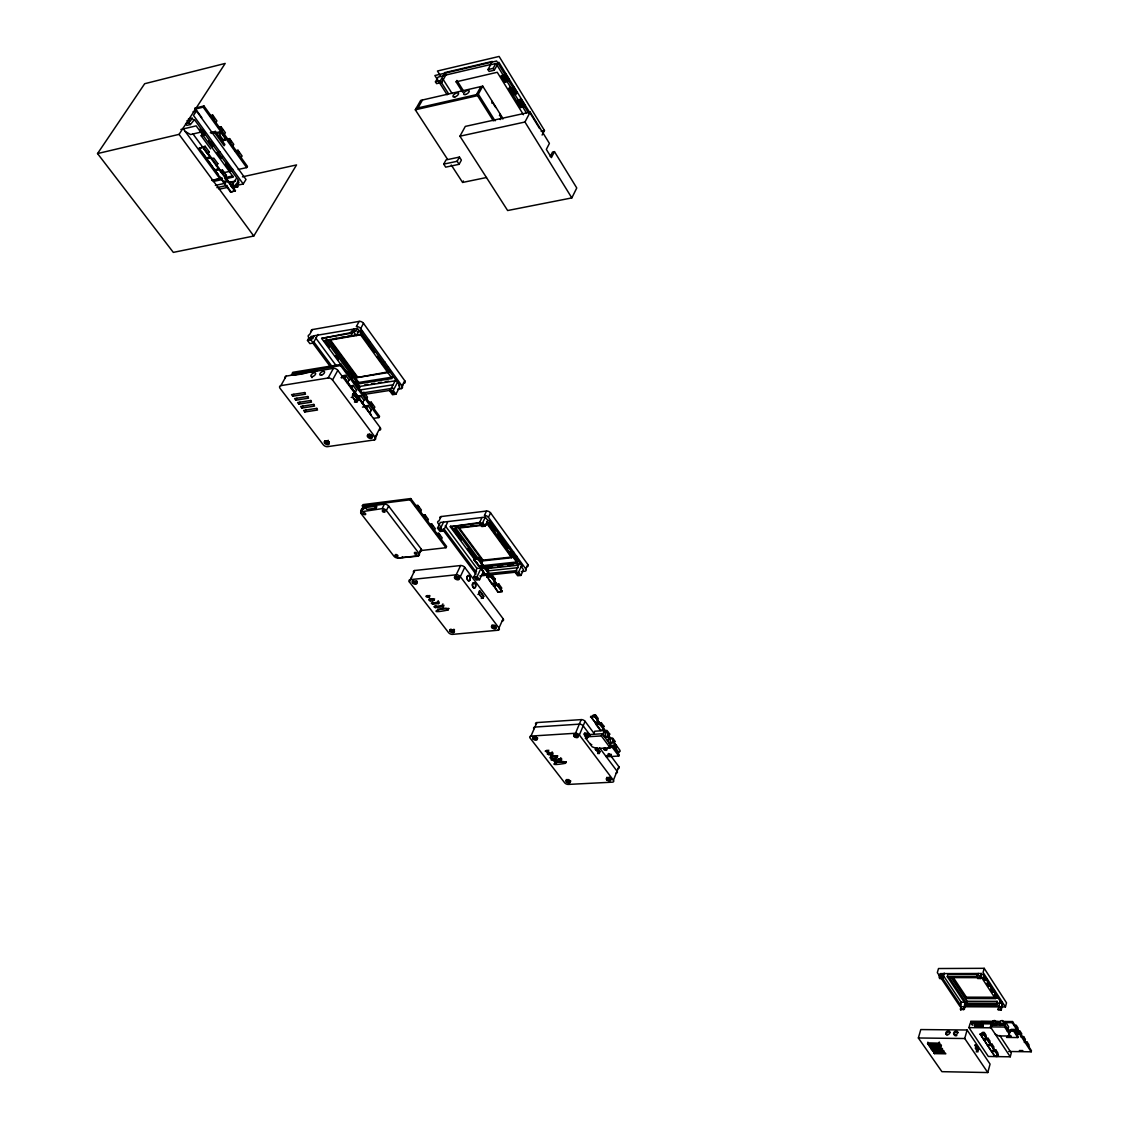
<?xml version="1.0" encoding="UTF-8"?>
<svg xmlns="http://www.w3.org/2000/svg" width="1129" height="1129" viewBox="0 0 1129 1129"><rect width="100%" height="100%" fill="white"/><g stroke="black" fill="none" stroke-linecap="round" stroke-linejoin="round"><path stroke-width="1.5" d="M981.313 973.48L980.536 976.275L977.135 975.71L977.672 978.518L980.706 978.518L981.313 973.48L940.401 973.621L939.229 975.823L942.574 976.373L943.308 973.523M980.706 978.518L980.17 975.71M944.324 973.127L942.743 978.603L939.765 978.617L939.229 975.823M942.207 975.823L942.179 977.756L939.201 977.77M1021.195 1036.944L1023.354 1036.972M1024.85 1042.561L1026.515 1042.293L1026.741 1043.394M232.56 186.102L234.917 185.593L238.826 180.753L194.47 119.66L190.406 124.515L189.178 122.807L189.347 120.154L186.962 120.718M375.943 505.242L384.41 504.169A3.274 1.877 26.9 0 1 388.63 506.06L421.145 548.92A3.218 1.821 26.1 0 1 420.256 551.347L418.351 556.145L398.057 558.036A3.204 1.792 26.2 0 1 393.922 556.188L360.984 513.469C359.135 507.288 367.871 504.014 372.542 505.679M1027.009 1043.76L1027.249 1042.208L1024.144 1042.166M1028.674 1046.428L1029.055 1044.988L1027.249 1042.208M1008.733 1051.48L1031.172 1051.805L1031.454 1050.704L1012.515 1021.547L1003.808 1021.491M1023.227 1038.031L1023.594 1036.577L1020.489 1036.549M1025.033 1040.825L1025.414 1039.372L1023.594 1036.577M992.137 1023.89L970.037 1023.707L968.95 1027.616L988.327 1056.476L1010.257 1056.8L1011.288 1052.891L999.8 1035.491M1017.681 1029.507L1018.076 1028.053L1016.241 1025.231L1016.001 1026.811M1006.532 1037.424L1017.822 1037.551L1018.118 1036.45L1013.983 1030.1L1007.52 1030.043M1018.951 1033.007L1018.683 1034.037L1016.777 1034.39M1019.543 1032.372L1019.924 1030.918L1021.745 1033.727L1021.378 1035.18M1010.907 1030.41L1011.189 1029.38L1016.622 1029.422L1016.509 1032.174L1017.963 1034.404M1017.822 1037.551L1013.687 1031.2L1013.983 1030.1M995.256 1051.268L991.121 1050.76L987.522 1045.369L991.347 1045.426L987.522 1039.287L983.613 1039.527L987.452 1039.569L984.022 1034.037L980.184 1033.995L994.508 1056.123C1002.82 1058.607 994.959 1048.305 991.502 1050.93M1007.703 1030.297L1008.634 1026.84L1005.219 1021.618L1004.302 1025.076M1031.172 1051.805L1012.219 1022.662L1012.515 1021.547M995.185 1034.108L998.671 1035.914L1008.239 1036.013L1009.89 1032.315L1005.149 1025.09L990.952 1024.963L990.429 1026.896L1010.257 1056.8M999.447 1025.033L1000.379 1021.59M993.365 1049.18L993.943 1047.035L992.024 1044.17L989.837 1044.297M987.776 1072.55L990.062 1064.097L967.087 1030.001L920.798 1029.563L918.357 1037.988L941.911 1071.675L987.776 1072.55L964.731 1038.511L967.087 1030.001M1005.431 1006.913L1006.518 1002.834L984.206 968.315L938.509 968.527L937.324 972.605L960.172 1006.729L1005.431 1006.913L983.063 972.436L984.206 968.315M994.945 1050.803L991.431 1045.144L987.212 1044.918L983.684 1039.23M994.508 1056.123L998.459 1055.671M995.439 1052.284L996.018 1050.139L993.915 1049.97M997.232 1054.98L997.81 1052.835L995.905 1049.998M1009.368 1034.249L1004.641 1027.023L1005.149 1025.09M981.863 974.327L982.78 974.327L1002.735 1005.078L1001.832 1005.078L1001.254 1010.06L998.248 1010.046L999.574 1002.369L1002.171 1002.369M989.47 1043.323L990.048 1041.178L988.115 1038.299L986.125 1038.285M1001.254 1010.06L1001.832 1005.078M996.625 1025.019L997.556 1021.562L1000.125 1025.471M991.558 1046.47L992.024 1044.17M983.726 1034.728C986.421 1031.511 980.438 1031.483 981.411 1034.7L983.726 1034.728L985.546 1037.466L986.139 1035.307L984.192 1032.428M951.973 977.404L966.001 998.53L995.326 998.601L995.693 997.232L966.382 997.175L953.299 977.446M996.342 997.867L996.724 996.484L994.847 993.591L994.466 994.974L996.342 997.867L998.897 997.881M950.928 976.952L967.087 1001.268L997.119 1001.352L997.147 1004.344L965.634 1004.231L947.273 976.67L947.866 974.595L977.968 974.51M997.147 1004.344L997.119 1001.352M987.649 1040.599L988.115 1038.299M992.744 1021.533L991.079 1027.813L968.95 1027.616M976.232 1045.087L975.343 1048.319L977.827 1052.002L978.716 1048.77L976.232 1045.087L974.708 1045.059L977.192 1048.742L976.303 1051.974M983.232 1026.642L982.865 1024.144L974.764 1024.074L974.383 1025.457L975.131 1026.571L983.232 1026.642L982.865 1024.144M992.546 992.01L990.655 989.103L993.21 989.103L995.101 992.024L992.546 992.01L992.927 990.627L991.022 987.72M975.131 1026.571L975.512 1025.203M991.276 986.125L988.722 986.125L989.103 984.742M972.351 1025.231L970.714 1021.237L1000.322 1021.463M984.883 980.226L982.95 977.262L985.518 977.262L987.438 980.212L984.883 980.226L985.264 978.829M967.087 1001.268L966.509 1003.328L949.39 977.601L980.155 977.672M999.574 1002.369L1000.167 1003.286L965.62 1003.173L964.406 1009.044L960.708 1009.862L961.188 1002.242L943.745 976.119M966.001 998.53L966.382 997.175M929.731 1046.795L929.492 1044.438L929.731 1046.795L941.05 1046.936L940.824 1044.593M932.272 1050.45L932.681 1049.024L932.907 1051.367L944.225 1051.522L943.59 1050.605L932.272 1050.45L932.907 1051.367M933.866 1052.736L934.276 1051.297L934.502 1053.639L945.806 1053.809L945.171 1052.891L933.866 1052.736L934.502 1053.639M939.469 1044.635L939.229 1042.279L939.469 1044.635L928.123 1044.494L927.897 1042.152M928.123 1044.494L928.532 1043.069L939.864 1043.21M930.677 1048.164L931.086 1046.738L931.326 1049.081L942.644 1049.236L942.009 1048.319L930.677 1048.164L931.326 1049.081M363.016 507.429L363.101 508.742M613.414 780.252L579.375 734.965A2.992 1.609 22.4 0 0 575.508 733.257L531.067 736.08A2.964 1.566 23 0 0 530.094 738.07L564.641 782.764A2.893 1.51 22.2 0 0 568.381 784.415L612.341 782.171A2.921 1.552 21.7 0 0 613.414 780.252L618.861 766.676L610.662 755.682M617.168 751.999L619.638 751.674L620.103 750.517L616.462 745.606L610.464 745.959L609.999 747.116M606.823 755.527L606.315 756.769L618.763 756.049L619.271 754.821L612.793 746.086L609.674 746.269M615.982 744.971L611.735 745.747L615.982 744.971L612.864 740.751M618.494 751.914L616.208 748.852L616.462 745.606M610.493 744.9L611.537 742.317M610.126 747.779L611.015 745.606L602.223 733.751L588.971 734.584L586.247 738.874L592.217 746.848L596.916 748.555L610.126 747.779L601.334 735.925L588.082 736.757L586.247 738.874M618.763 756.049L612.299 747.327L612.793 746.086M595.576 747.948L598.384 751.702L597.636 753.551L599.259 753.452L600.021 751.604L597.199 747.85M608.813 736.418L609.646 734.005M607.501 740.878L609.081 736.997L605.906 737.195M606.09 731.592L605.059 732.185L603.803 730.11L600.684 730.011M603.069 728.642L603.902 726.229M601.334 735.925L602.223 733.751M605.059 732.185L603.803 730.11M602.759 734.471L604.34 730.604L594.8 731.211L593.727 733.779M603.705 730.35L604.735 729.757L600.346 723.816L597.636 723.999M596.874 724.564L595.604 722.489L596.874 724.564L596.295 724.084M604.523 730.294L598.031 722.334L595.604 722.489M597.947 722.56L598.977 721.967L594.729 716.223L590.665 716.506L595.505 722.715M599.316 724.409L598.031 722.334M600.388 725.03L601.32 722.743L598.892 722.913M598.751 722.504L594.729 716.223M594.602 717.211C597.975 713.669 591.525 714.163 592.16 717.367M588.082 736.757L588.971 734.584M594.701 722.772L598.977 721.967M597.297 720.852L598.243 718.58L595.449 714.784M579.375 734.965L585.062 721.318A2.978 1.609 22.5 0 0 581.209 719.61L536.882 722.574A2.95 1.581 23 0 0 535.739 724.338M575.508 733.257L581.209 719.61M565.431 763.317C565.883 757.644 539.352 767.791 565.431 763.317L566.236 761.765M556.78 757.517C557.684 752.987 540.932 760.043 556.78 757.517L557.754 755.894M554.918 762.654L555.553 761.129M555.835 763.867L556.484 762.329L566.066 761.793M560.182 759.21C568.183 762.964 536.007 758.914 560.182 759.21L560.831 757.686M561.113 760.424L561.748 758.886L558.714 759.055M551.531 753.382C557.797 756.486 539.253 753.396 551.531 753.382L552.166 751.858M551.192 757.827L551.841 756.303L557.43 755.978M553.52 760.847L553.746 759.281M546.521 751.773L548.581 751.378L547.396 750.475L545.208 751.138L546.521 751.773L546.972 750.235M548.129 751.674L548.765 750.15M547.932 753.593L548.581 752.069M548.863 754.807L549.513 753.283L553.111 753.071M530.743 736.574L536.882 722.574M520.963 575.423L523.531 569.75L521.161 566.476L518.578 572.149L515.261 572.502L517.646 575.762L520.963 575.423L518.578 572.149M414.766 570.498L410.279 579.643A3.175 1.764 25.8 0 0 409.418 581.999L448.538 632.593A3.105 1.708 24.8 0 0 452.546 634.371L497.96 630.25L503.139 618.777L464.725 567.379A3.189 1.821 25.3 0 0 460.604 565.53L414.766 570.498A3.161 1.764 25.8 0 0 413.708 572.572M521.33 571.599L524.787 571.232A3.077 1.778 24.5 0 0 525.789 568.931L527.822 564.486L490.55 512.876A3.133 1.849 25.6 0 0 486.5 511.042L441.129 516.546A3.105 1.806 26.1 0 0 439.802 517.604M516.701 563.413L517.392 561.917L483.48 565.573L482.789 567.04L516.701 563.413L518.042 565.248L518.394 564.5L487.262 521.598M515.261 572.502L519.199 563.893M513.596 551.855L510.788 552.166L513.921 556.498L514.612 554.988L512.27 551.742M497.889 592.245L502.306 591.286L497.889 592.245L493.429 585.344L498.143 591.709M500.712 590.34L501.77 588.04L498.693 583.848L496.28 584.243M493.175 585.88C499.06 587.292 493.147 580.885 496.619 585.316M494.996 583.481L496.068 582.846L491.101 576.143L490.014 576.764L488.589 574.449L490.014 576.764M496.52 585.542L497.607 584.921L502.306 591.286M497.72 586.29L498.792 583.989M480.799 525.493L458.459 528.118L482.662 560.901L511.691 557.74L508.036 551.46M491.256 577.554L492.329 575.24L489.817 575.508M482.944 598.215L483.819 596.338L479.557 590.65L478.851 594.009L482.944 598.215L481.264 598.384M505.129 541.892L504.423 543.402L507.584 547.763L508.276 546.253M486.924 576.58L491.651 583.82L496.068 582.846M491.651 583.82L495.095 583.241M494.276 581.633L495.236 579.177M480.404 567.774L485.131 575.042L489.577 574.054L484.595 567.322L483.494 567.958L482.055 565.629L483.494 567.958M485.131 575.042L488.589 574.449M487.756 572.826L488.744 570.385M486.67 577.117L490.127 576.538M488.476 574.689L489.577 574.054M481.956 565.869L483.043 565.234L478.597 566.222L473.771 559.716L478.23 558.728L473.771 559.716M443.838 528.711L475.563 571.33L476.537 571.232L473.898 576.848L476.311 580.066L479.543 579.727L482.168 574.111L516.87 570.597M484.722 568.72L485.809 566.419L483.297 566.687M482.281 574.252L483.635 571.33L481.97 569.087M475.563 571.33L476.932 568.423L479.74 568.113M495.49 528.598L494.784 530.108L491.567 525.677M482.055 565.629L478.597 566.222M481.222 563.992L482.21 561.55M482.662 560.901L483.029 560.139L512.044 556.978M473.898 576.848L477.144 576.51L481.137 567.972L483.607 567.732M478.16 559.871L479.26 557.557L476.734 557.825M497.96 630.25A3.133 1.75 24.3 0 0 498.947 627.992L460.336 576.637L464.725 567.379M525.789 568.931L488.434 517.336L490.55 512.876M487.813 520.483L485.343 517.096L481.998 517.491L479.289 523.179L481.773 526.566L485.117 526.185L487.813 520.483L488.815 520.37L522.162 566.377L521.161 566.476M447.931 610.041C448.792 604.015 420.68 615.644 447.931 610.041L448.848 608.446M438.546 603.606L439.294 602.053L431.264 603.168L432.562 604.184L438.729 603.563L437.487 602.237L438.235 600.684M438.038 611.001L438.772 609.448L448.665 608.489M410.279 579.643L456.201 574.788L460.604 565.53M486.5 511.042L484.383 515.516A3.147 1.849 25.6 0 1 488.434 517.336M442.935 603.902L442.187 605.454L443.429 606.795L435.187 607.6L433.917 606.753L442.413 605.426M474.363 559.222L450.259 526.707L482.647 522.783L485.343 517.096M443.245 606.823L443.979 605.271M433.353 598.949C425.181 597.777 429.429 602.688 433.846 600.388L434.594 598.822M432.774 604.184L433.508 602.632L432.407 602.265M435.399 607.6L436.147 606.047L435.032 605.68M429.133 597.156L429.881 595.59C418.746 596.112 435.272 598.906 427.327 595.533M430.135 600.755L430.869 599.203L429.966 598.977M420.609 550.585L445.983 547.72L446.59 546.464L410.73 498.552L362.959 504.621L362.324 505.863L364.455 508.643M427.482 597.312L428.23 595.759M450.259 526.707L480.277 522.431M481.998 517.491L440.282 522.487L437.53 528.132L440.028 531.477L443.302 531.096L447.465 522.529M441.354 539.479L442.159 537.827L438.744 533.269L436.076 533.594M441.129 516.546L438.969 520.977A3.119 1.792 26.1 0 0 438.08 523.362L440.183 526.185M409.418 581.999L411.662 577.427M434.467 530.277L435.272 528.626L431.842 524.039L429.161 524.364M437.53 528.132L440.804 527.737L443.556 522.106M437.953 534.92L438.744 533.269M431.038 525.691L431.842 524.039M418.351 556.145L418.083 555.793A3.218 1.821 26 0 0 418.972 553.379L421.145 548.92M420.256 551.347L418.083 555.793L398.057 558.036M427.538 521.005L428.343 519.354L424.899 514.739L422.204 515.064M424.081 516.39L424.899 514.739M420.552 511.677L421.371 510.026L417.885 505.369L415.204 505.707M417.067 507.02L417.885 505.369M554.466 151.653L551.404 157.637L546.337 149.395L549.414 143.411L530.193 112.11L465.303 126.406L459.926 136.2L507.641 210.53L571.824 197.914L576.764 187.978L554.466 151.653L552.518 152.062L550.218 156.55M362.324 505.863L410.109 499.808L410.73 498.552M418.972 553.379L386.372 510.534L388.63 506.06M360.73 511.874L382.138 508.629L384.41 504.169M365.359 507.556L374.616 506.385L375.421 504.818L376.818 506.667L376.028 508.233L366.77 509.391L365.359 507.556L366.163 505.99L375.421 504.818M360.603 512.34L363.34 507.048M360.687 512.891L363.834 506.808M360.814 513.173L364.074 506.752M542.103 135.057L544.474 130.484L499.103 56.45L437.431 71.014L440.254 75.46M395.545 380.064L389.801 391.001L392.511 394.727L395.926 394.19L399.708 386.979L398.692 385.568L399.722 385.412L360.095 330.501L359.064 330.684L356.355 335.623L354.012 332.392L350.554 332.984L352.911 336.216M374.306 439.943A3.373 1.976 28 0 0 375.167 437.248L380.191 427.623L337.811 370.354A3.443 2.06 29.3 0 0 333.408 368.364L286.216 376.098L280.853 385.638A3.429 2.004 29.6 0 0 280.133 388.447L323.247 444.741A3.331 1.933 28.4 0 0 327.523 446.661L374.306 439.943L377.185 434.453M397.676 389.195L401.12 388.658A3.316 2.004 28.3 0 0 401.995 385.92L404.732 380.699L363.524 323.346A3.387 2.089 29.7 0 0 359.177 321.37L312.408 329.569A3.359 2.032 30.1 0 0 311.167 331.446M401.12 388.658L403.166 384.735M373.755 418.323L378.907 417.561L379.556 416.319L341.24 364.342L292.778 372.316L292.086 373.558L340.563 365.584L341.24 364.342M389.801 391.001L393.217 390.465L397.803 381.743M369.762 413.369L371.314 410.137M459.926 136.2L524.957 122.017L530.193 112.11M373.981 408.74L374.828 407.117L371.201 402.164L368.477 402.587M366.332 408.754L367.983 405.636L371.399 410.264M370.326 403.801L371.201 402.164M390.352 370.114L389.138 372.372L385.582 367.433L388.489 366.967M362.395 403.42L363.961 400.174M516.856 101.243L520.723 107.523L521.485 106.084L523.814 105.561M366.615 398.763L367.489 397.126L363.82 392.158L362.945 393.781M365.359 406.666L371.201 414.964L343.936 377.171L365.359 406.666L362.48 407.103M447.14 94.78L434.863 75.53L496.605 61.008L515.487 91.745L513.624 92.169L512.552 94.173L517.251 101.808L518.324 99.804L520.187 99.38L528.4 112.759M356.454 400.174L355.452 402.051L357.187 401.783L358.189 399.906L353.363 393.386L352.347 395.263M358.937 398.749L360.603 395.644L358.02 396.039M517.251 101.808L519.114 101.384L520.187 99.38M354.943 393.344L356.524 390.112M359.205 388.701L360.08 387.078L356.383 382.054L353.659 382.491M357.47 376.804L329.978 339.392L329.569 340.139L357.06 377.552L388.249 371.864M351.472 388.658L353.137 385.539L350.554 385.949M451.261 165.017L462.608 182.446L463.398 180.979M355.508 383.691L356.383 382.054M358.796 382.463L326.704 338.841L325.872 340.323L358.006 383.945L358.796 382.463L392.948 377.03M500.288 119.589L501.826 116.724L482.746 86.157L420.665 100.41L415.303 109.809L447.465 159.203M326.549 443.316L328.186 440.282M512.552 94.173L514.415 93.749L515.487 91.745M347.464 383.239L349.059 379.993M351.74 378.582L352.615 376.945L348.903 371.893L346.166 372.344M509.01 88.514L512.51 87.723L516.405 94.06L512.919 94.85L509.01 88.514L509.786 87.074L513.681 93.411L517.181 92.62L513.286 86.284M459.094 164.312L461.394 160.106L459.432 157.072L446.026 159.923L443.725 164.128L445.687 167.148L459.094 164.312L457.005 161.08M343.964 378.511C348.621 374.532 342.341 374.292 341.918 377.89M504.607 74.881L501.107 75.685L505.058 82.092L505.834 80.653L509.334 79.849L505.397 73.441M348.014 373.53L348.903 371.893M509.334 79.849L508.558 81.288L505.397 76.165M363.721 337.162L367.377 342.228L368.604 339.97M325.872 340.323L360.278 334.41L361.097 332.914M459.432 157.072L457.132 161.292L443.725 164.128M359.064 330.684L357.427 328.412L355.762 331.46L355.056 330.487L351.599 331.079L350.554 332.984M375.167 437.248L332.547 380.007L337.811 370.354M401.995 385.92L360.659 328.581L363.524 323.346M317.023 408.317L303.588 410.42L304.788 411.986L305.86 410.039M496.929 65.397L495.786 63.549L490.621 64.762L487.968 69.575L489.111 71.409L494.276 70.21L498.849 62.222L539.606 128.593M352.304 332.053L353.97 329.019L357.427 328.412M280.853 385.638L328.116 378.003L333.408 368.364M359.177 321.37L356.312 326.606A3.401 2.089 29.7 0 1 360.659 328.581M354.012 332.392L355.056 330.487M443.062 75.685L490.494 64.551L492.216 61.446L444.812 72.595L440.479 80.653L435.441 81.838L436.598 83.645L441.637 82.473L446.082 74.613L444.812 72.595M314.031 404.38L300.596 406.496L301.796 408.063L302.868 406.115M476.452 94.61L480.883 86.594M415.303 109.809L477.525 95.655L482.746 86.157M487.968 69.575L493.147 68.361L495.786 63.549M311.039 400.442L297.59 402.559L298.79 404.126L299.862 402.192M308.048 396.477L294.57 398.608L295.784 400.188L296.856 398.241M340.972 364.667L321.596 338.375L350.992 332.618M305.028 392.511L291.55 394.642L292.764 396.223L293.836 394.289M462.664 92.225L456.102 81.838L456.892 80.427L463.44 90.814M353.97 329.019L314.215 335.736L312.634 338.912L311.929 337.952L308.556 338.531L307.497 340.422L309.868 343.611L313.241 343.033L318.053 334.438M312.408 329.569L309.487 334.748A3.373 2.032 30.1 0 0 308.739 337.585M307.497 340.422L310.87 339.829L311.929 337.952M417.97 107.932L422.486 99.987M435.441 81.838L438.151 77.068L443.189 75.883M97.546 153.558L179.059 134.365L225.179 63.436L144.681 83.715L97.546 153.558L173.316 252.388L253.771 236.032L296.532 164.933L242.453 176.83M236.356 185.481L243.229 183.985L246.009 179.469L196.446 110.952L193.087 111.757M223.175 181.614L227.86 180.315L219.957 169.491L215.258 170.804L214.581 169.872L219.28 168.56L211.349 157.679L206.649 159.02L205.958 158.088L210.671 156.748L203.615 147.08L199.099 148.125L230.584 192.17L235.411 190.66L228.538 181.233L223.852 182.531L220.409 177.253M238.191 169.477L246.686 167.6L247.449 166.386L203.954 105.971L195.388 108.031M233.52 189.489L234.874 187.033M230.584 192.17L235.411 190.66M229.568 184.069L231.022 181.741L228.326 182.333M232.151 185.1L236.074 178.777M225.546 164.157L229.709 169.886L230.669 168.362L226.506 162.632M225.01 177.846L226.393 175.39M241.112 157.58L242.1 156L237.979 150.256L235.185 150.891M221.03 172.398L222.498 170.056L219.802 170.662M236.977 151.85L237.979 150.256M232.772 145.994L233.759 144.399L229.61 138.613L226.816 139.262M228.608 140.208L229.61 138.613M216.415 166.062L217.812 163.62M222.258 156.79L221.298 158.314L217.093 152.528L220.113 151.836M214.581 169.872L208.823 161.419M215.258 170.804L218.433 174.543M1008.832 1034.7L1011.005 1035.829M221.721 140.956L224.953 140.208L225.673 139.065L220.353 131.67L215.484 132.813M209.19 151.794L207.778 154.236L203.742 148.703L205.153 146.262L202.528 146.996M224.361 134.309L225.363 132.714L221.171 126.885L218.377 127.549M214.623 132.615L215.399 131.401L224.869 144.526L224.107 145.74L214.623 132.615L211.264 133.405M220.155 128.48L221.171 126.885M224.953 140.208L223.232 139.954L219.901 135.339L220.353 131.67M215.879 122.525L216.895 120.944L212.675 115.073L209.881 115.737M203.615 147.08L198.746 148.675M211.659 116.654L212.675 115.073M210.657 148.83L201.16 135.762L201.936 134.563M1008.747 1034.079L1009.89 1032.315M196.446 110.952L193.511 115.454L243.229 183.985M193.398 119.914L192.156 118.22L190.166 121.283L189.347 120.154M194.611 109.245L203.178 107.17L203.954 105.971M960.708 1009.862L961.089 1008.493M604.664 730.703L606.979 730.407L609.745 734.146M610.366 738.408L612.694 738.126L615.333 741.697M365.401 406.031L367.899 405.509M1017.779 1030.89L1019.685 1031.313M237.767 180.993L238.939 182.616L237.048 185.678L237.838 186.765L236.102 187.216L234.917 185.593M192.156 118.22L188.444 118.884M189.178 122.807L185.608 123.668L186.835 125.361L190.406 124.515M180.908 129.482L196.164 125.869L233.393 177.07L224.967 178.918M202.006 131.867L190.603 134.549L185.17 131.486M210.347 132.587L215.399 131.401M201.16 135.762L204.518 134.986M216.387 133.561L219.619 132.813M218.476 135.663L219.901 135.339M456.102 81.838L497.254 72.284L523.419 114.721M222.441 139.813L225.673 139.065M221.806 140.292L223.232 139.954M505.058 82.092L507.387 81.556M416.135 108.342L478.343 94.187L495.066 120.859M211.462 158.653L213.804 158.131L217.883 163.733M229.709 169.886L232.715 169.223M222.893 172.878L231.389 170.987M520.723 107.523L523.037 107.001M211.617 180.386L219.746 178.594L183.025 128.424M212.435 180.386L222.54 178.156M225.913 177.422L232.645 175.926M213.183 181.515L221.594 179.666M215.357 185.41L225.518 183.18M228.905 182.446L235.693 180.965M216.895 187.64L227.056 185.424M219.181 189.22L227.762 187.343M433.846 600.388L432.788 599.005M233.745 187.724L237.838 186.765M541.087 131.204L544.474 130.484M462.608 182.446L486.5 177.521M599.259 753.452L595.265 749.388M314.328 335.892L310.955 336.47L309.261 339.49L308.556 338.531M357.808 331.432L361.224 330.853M321.596 338.375L352.276 333.083M357.399 332.194L362.508 331.319M333.422 338.799L336.865 338.206M340.309 337.613L343.752 337.021M347.196 336.428L350.625 335.835M354.069 335.242L357.512 334.65M329.569 340.139L360.546 334.819M367.377 342.228L370.298 341.734M291.226 375.096L298.042 373.967M303.165 373.134L316.812 370.891M384.848 361.915L381.941 362.395L378.342 357.413M341.043 377.636L343.936 377.171M357.06 377.552L387.854 372.612M358.006 383.945L392.158 378.525L360.278 334.41M292.764 396.223L305.55 394.204L304.35 392.61M364.582 384.961L368.026 384.424M371.469 383.874L374.913 383.338M378.342 382.787L381.785 382.237M385.229 381.701L388.672 381.15M359.022 386.541L395.15 380.826M359.121 390.112L393.231 384.763M295.784 400.188L308.57 398.17L307.356 396.589M362.268 392.991L392.991 388.193M298.79 404.126L311.576 402.136L310.376 400.555M363.355 394.543L390.817 390.253M351.218 397.436L352.615 397.225L355.564 401.19L357.074 401.218L357.695 400.033L352.982 393.682L352.615 397.225M301.796 408.063L314.568 406.087L313.368 404.507M354.534 400.527L358.189 399.906M354.45 402.037L357.187 401.783M304.788 411.986L317.545 410.025L316.36 408.458M460.547 527.144L463.977 526.749M470.849 525.931L474.293 525.535M481.349 524.929L453.999 528.146L476.621 558.714M484.764 524.519L488.18 524.124L488.885 522.628L494.996 531.039M484.228 525.084L487.672 524.675L511.691 557.74M507.584 547.763L510.407 547.438M513.921 556.498L516.743 556.188M480.15 568.31L480.982 568.226L476.466 562.059M487.248 567.831L492.442 567.266M497.621 566.716L502.814 566.165M508.008 565.601L513.201 565.05M486.895 568.579L518.042 565.248M487.093 570.964L518.211 567.661M479.867 575.945L516.151 572.135M494.827 585.203L497.607 584.921M483.156 597.608L481.829 597.735L479.232 594.277L478.992 592.062M477.877 594.404L479.232 594.277M1014.322 1025.146L1015.987 1025.626L1015.465 1026.473M590.453 717.028L594.503 716.76M596.973 724.338L599.4 724.183M612.991 746.932L615.997 746.763M607.614 747.61L612.299 747.327M614.896 748.922L616.208 748.852M598.384 751.702L600.021 751.604M616.646 751.858L619.638 751.674M947.273 976.67L977.389 976.585M989.371 983.19L986.817 983.204L988.722 986.125M438.772 609.448L437.657 609.096M961.188 1002.242L965.013 1002.256L963.658 1009.876M960.158 1009.058L964.406 1009.044M997.711 1009.227L1000.717 1009.241M981.214 1021.604L1000.336 1021.745M1003.822 1021.773L1010.78 1021.83M970.418 1022.338L993.054 1022.507M1005.262 1022.606L1012.219 1022.662M974.383 1025.457L982.498 1025.527M990.429 1026.896L1004.641 1027.023M1013.63 1030.438L1016.354 1030.467M1007.223 1031.144L1013.687 1031.2M1015.324 1032.16L1016.509 1032.174M980.043 1034.503L983.895 1034.545L998.318 1056.179M918.357 1037.988L964.731 1038.511M987.141 1039.103L983.303 1039.061L980.184 1033.995M927.488 1043.577L938.82 1043.718M930.141 1045.355L941.459 1045.51M929.082 1045.877L940.415 1046.018M931.735 1047.656L939.808 1047.754M977.192 1048.742L978.716 1048.77M1019.374 1050.534L1022.832 1050.577M933.316 1049.928L938.171 1049.998M934.911 1052.214L938.128 1052.256M549.513 753.283L548.129 752.507M551.841 756.303L550.642 755.823M556.484 762.329L555.115 761.567M402.263 556.78L402.87 557.557M374.616 506.385L376.028 508.233M479.543 590.876L483.692 596.437M410.109 499.808L445.983 547.72M584.808 733.215L586.882 735.981M596.197 748.414L599.301 752.549M583.848 734.16L586.953 738.324M443.344 530.418L475.944 574.195M440.804 527.737L443.302 531.096M477.144 576.51L479.543 579.727M585.062 721.318L594.277 733.695M590.354 735.473L583.171 725.862A2.978 1.609 22.5 0 0 579.318 724.155L534.948 727.062A2.95 1.581 23 0 0 533.805 728.826M599.598 747.835L617.055 771.192A2.921 1.552 21.7 0 1 615.968 773.125M445.263 525.789L476.932 568.423M477.976 559.264L482.789 565.77M484.341 567.873L489.323 574.605M490.861 576.679L495.829 583.397M497.353 585.457L502.066 591.822M607.628 734.499L610.267 738.056L607.854 733.963M612.652 741.287L615.771 745.507M450.626 525.945L461.098 540.099M467.392 548.581L474.716 558.474M313.664 341.65L332.152 366.6M479.543 565.897L481.095 568M486.077 574.717L487.615 576.792M492.597 583.51L494.121 585.57M485.978 574.943L487.516 577.032M492.484 583.735L494.008 585.796M474.025 559.18L476.918 563.089M481.406 569.115L485.385 574.506M488.913 579.262L491.905 583.284M590.665 716.506L594.066 721.092M597.17 725.27L599.809 728.826M310.87 339.829L313.241 343.033M596.07 724.62L600.473 730.548M312.931 343.216L329.654 365.782M352.516 396.843L356.171 401.769M343.018 367.433L347.097 372.965M351.175 378.497L354.238 382.66M340.563 365.584L378.907 417.561M458.826 527.356L483.029 560.139M345.559 375.265L349.143 380.12M353.052 385.412L356.609 390.239M360.518 395.517L364.046 400.301M479.162 557.416L482.309 561.678M485.71 566.278L488.829 570.512M492.23 575.113L495.335 579.318M601.221 722.602L604.001 726.37M315.725 337.98L336.216 365.697M455.749 528.062L483.48 565.573M179.059 134.365L253.771 236.032M324.051 340.393L329.146 347.309M335.271 355.607L338.333 359.756M210.474 157.058L211.151 157.989M219.082 168.87L219.76 169.802M227.663 180.626L228.34 181.543M192.946 133.871L235.072 191.21M230.556 185.424L232.532 188.134M202.119 152.26L206.155 157.778M226.985 186.257L230.923 191.634M482.647 522.783L485.117 526.185M205.153 146.262L209.26 151.907M222.413 169.943L226.477 175.503M230.937 181.628L234.959 187.146M493.091 525.281L494.685 527.497M505.919 542.978L507.486 545.166M393.217 390.465L395.926 394.19M499.06 536.656L504.155 543.67M510.266 552.095L516.376 560.52M202.698 129.835L205.266 133.377M211.25 141.619L213.79 145.119L212.816 146.643L208.583 140.815M486.895 522.36L495.038 533.551M499.032 539.069L504.042 545.956M200.016 129.016L204.293 134.901M371.06 347.323L374.673 352.347M360.955 334.071L362.973 336.865M368.04 343.865L372.076 349.468M377.128 356.454L384.213 366.262M194.922 108.13L201.809 117.642M203.178 107.17L246.686 167.6M975.639 1044.932L977.531 1047.74M940.401 973.621L940.965 974.454L940.062 974.468L960.44 1004.923M992.292 1052.101L993.859 1054.444M964.815 1005.756L999.377 1005.883M978.222 973.396L977.135 975.71M980.565 975.908L995.326 998.601M440.479 80.653L441.637 82.473M440.987 81.881L448.538 93.721M442.737 78.79L452.15 93.594M477.525 95.655L493.345 120.859M491.694 101.102L495.687 107.495M499.724 113.973L502.885 119.039M493.147 68.361L494.276 70.21M524.957 122.017L571.824 197.914M521.104 99.027L524.971 105.307L524.209 106.747L521.118 101.723M497.127 65.341L513.624 92.169M519.227 101.243L526.368 112.858M514.415 93.749L519.114 101.384M502.687 75.53L505.834 80.653M518.394 101.06L521.485 106.084M595.505 748.442L595.646 749.825M610.987 742.36A2.484 1.383 86.6 0 1 609.081 742.995A2.484 1.383 86.6 0 1 608.587 739.537A2.484 1.383 86.6 0 1 610.479 738.916M605.836 736.701A2.484 1.397 86.5 0 1 604.043 736.15A2.484 1.397 86.5 0 1 603.916 732.933A2.484 1.397 86.5 0 1 605.68 732.439M606.739 749.134A1.581 0.847 22 0 1 604.368 747.864M611.41 754.327A1.581 0.847 21.9 0 1 609.942 754.581A1.581 0.847 21.9 0 1 608.517 753.509M569.863 780.746A1.454 0.762 22.2 0 1 568.226 781.169A1.454 0.762 22.2 0 1 567.308 779.716A1.454 0.762 22.2 0 1 569.538 780.224M570.653 780.802A2.314 1.214 22.2 0 1 568.437 781.72A2.314 1.214 22.2 0 1 566.377 779.518M611.015 778.445A2.343 1.242 21.8 0 1 608.912 779.659A2.343 1.242 21.8 0 1 606.908 777.288M609.505 777.246A2.343 1.242 21.8 0 1 610.14 777.585M591.765 744.59A2.568 1.454 86.6 0 1 590.284 743.503M587.687 737.66A2.568 1.454 86.5 0 1 585.316 736.517A2.568 1.454 86.5 0 1 586.643 733.144A2.568 1.454 86.5 0 1 588.026 736.8M584.342 733.455A2.568 1.454 86.5 0 1 584.737 733.257M585.147 733.271A2.568 1.454 86.5 0 1 586.487 735.84A2.568 1.454 86.5 0 1 585.33 738.352M577.794 735.487A1.496 0.804 22.4 0 1 576.086 735.755A1.496 0.804 22.4 0 1 575.042 734.372M576.961 734.4A1.496 0.804 22.4 0 1 577.441 734.739M578.627 735.812A2.385 1.284 22.4 0 1 576.256 736.32A2.385 1.284 22.4 0 1 574.125 734.4M537.503 737.801A2.371 1.256 22.9 0 1 535.4 738.93A2.371 1.256 22.9 0 1 533.241 736.588M618.861 766.676A2.921 1.552 21.7 0 1 618.085 768.581M527.822 564.486A3.077 1.778 24.6 0 1 526.806 566.786M503.139 618.777A3.119 1.75 24.4 0 1 502.151 621.049M495.504 625.932A1.566 0.875 24.4 0 1 494.657 627.131A1.566 0.875 24.4 0 1 492.865 625.565A1.566 0.875 24.4 0 1 495.081 625.565M453.35 629.488A1.552 0.847 24.8 0 1 453.802 630.786A1.552 0.847 24.8 0 1 452.009 630.674A1.552 0.847 24.8 0 1 451.092 629.347M454.507 631.323A2.484 1.369 24.8 0 1 451.995 631.238A2.484 1.369 24.8 0 1 450.203 629.403M453.999 629.305A2.484 1.369 24.8 0 1 454.479 629.799M496.139 627.597A2.498 1.397 24.4 0 1 493.133 627.075A2.498 1.397 24.4 0 1 492.117 624.958M456.201 574.788A3.204 1.806 25.3 0 1 460.336 576.637M415.811 580.885A1.581 0.889 25.8 0 1 415.684 582.479A1.581 0.889 25.8 0 1 413.539 580.927M458.219 576.411A1.595 0.903 25.3 0 1 458.699 577.822A1.595 0.903 25.3 0 1 456.822 577.695A1.595 0.903 25.3 0 1 455.947 576.27M459.771 577.582A2.554 1.454 25.3 0 1 457.527 578.556A2.554 1.454 25.3 0 1 454.987 576.34M417.194 582.691A2.54 1.411 25.8 0 1 414.597 582.804A2.54 1.411 25.8 0 1 412.649 580.786M416.657 580.856A2.54 1.411 25.8 0 1 417.236 581.604M382.138 508.629A3.274 1.877 26.9 0 1 386.372 510.534M415.924 506.427A1.637 0.946 26.6 0 1 418.111 506.399M418.436 506.653A1.637 0.946 26.6 0 1 418.93 507.514M431.673 524.83A1.623 0.931 26.2 0 1 432.619 525.564M438.56 534.059A1.623 0.931 26 0 1 439.576 535.795M438.475 535.202A1.623 0.931 26 0 1 439.054 535.725M423.276 515.417A1.637 0.946 26.4 0 1 424.335 515.403M425.097 515.755A1.637 0.946 26.4 0 1 425.845 516.574M346.998 373.233A1.708 1.03 29.1 0 1 349.214 373.149M349.567 373.417A1.708 1.03 29.1 0 1 350.103 374.348M362.917 392.934A1.693 1.016 28.7 0 1 364.992 394.557M372.09 403.928A1.679 1.002 28.4 0 1 371.963 405.212M370.693 403.011A1.679 1.002 28.4 0 1 371.822 403.632M354.478 383.38A1.693 1.016 28.9 0 1 356.496 383.183A1.693 1.016 28.9 0 1 357.413 385.003M356.185 384.227A1.693 1.016 28.9 0 1 356.538 384.495M404.732 380.699A3.302 2.018 28.4 0 1 403.843 383.423M311.957 377.679A2.921 1.411 -35.9 0 1 312.112 376.903M328.116 378.003A3.458 2.06 29.2 0 1 332.547 380.007M285.115 378.271A3.415 2.004 29.7 0 1 286.216 376.098M380.191 427.623A3.359 1.99 28 0 1 379.937 430.149M371.963 435.766A1.679 0.988 28 0 1 369.225 434.086M329.16 441.792A1.665 0.96 28.4 0 1 326.323 440.903M371.582 435.201A1.679 0.988 28 0 1 370.891 436.655A1.679 0.988 28 0 1 368.802 435.004A1.679 0.988 28 0 1 370.834 434.609M327.876 440.931A1.665 0.96 28.4 0 1 328.737 442.568A1.665 0.96 28.4 0 1 326.747 442.512A1.665 0.96 28.4 0 1 325.886 440.86M329.019 443.485A2.667 1.552 28.4 0 1 326.323 442.921A2.667 1.552 28.4 0 1 324.856 440.874M372.852 436.288A2.695 1.581 28 0 1 369.945 437.036A2.695 1.581 28 0 1 367.998 434.185M956.856 1035.533A2.202 1.693 -34.4 0 1 954.372 1035.011A2.202 1.693 -34.4 0 1 955.346 1032.513A2.202 1.693 -34.4 0 1 958.013 1032.555M946.427 1034.785A2.202 1.679 -34.6 0 1 950.138 1032.485M1003.131 1021.632A2.046 1.581 -32.9 0 1 1004.02 1023.791A2.046 1.581 -32.9 0 1 1001.268 1024.949A2.046 1.581 -32.9 0 1 1000.844 1022.592M995.242 1021.547A2.046 1.566 -33.2 0 1 996.484 1023.453A2.046 1.566 -33.2 0 1 993.957 1024.977A2.046 1.566 -33.2 0 1 992.941 1022.945M212.802 116.555A1.863 1.171 34.8 0 1 213.226 116.795M213.903 117.444A1.863 1.171 34.8 0 1 213.889 119.039M229.709 140.052A1.849 1.157 34.2 0 1 230.499 140.589M230.796 140.942A1.849 1.157 34.2 0 1 230.993 142.282M237.626 151.512A1.835 1.143 33.9 0 1 238.473 151.907M238.854 152.203A1.835 1.143 33.9 0 1 239.362 152.909M221.707 128.593A1.849 1.157 34.5 0 1 222.695 130.315M221.806 130.145A1.849 1.157 34.5 0 1 222.018 130.512M212.915 146.389A1.976 1.228 34.2 0 1 212.506 146.064M491.821 102.993A1.976 1.369 32 0 1 492.216 103.332M499.399 115.581A1.962 1.355 31.6 0 1 499.837 115.835M500.712 116.95A1.962 1.355 31.6 0 1 500.74 117.712M481.434 524.378L482.986 524.985L481.434 524.378M1008.451 1035.942L1010.963 1036.676L1008.451 1035.942M439.647 529.289L441.185 529.924L439.647 529.289M392.059 392.229L393.668 392.963L392.059 392.229M475.972 577.963L477.468 578.627L475.972 577.963M517.364 573.631L518.86 574.294L517.364 573.631M498.722 533.057L498.016 534.567L501.205 538.956L501.897 537.446L498.722 533.057M304.985 372.062L304.11 373.614L294.725 375.153L295.6 373.6L304.985 372.062M370.905 435.498L370.538 435.286A2.695 1.581 28 0 0 367.278 436.119A2.695 1.581 28 0 0 371.187 438.504A2.695 1.581 28 0 0 370.905 435.498M610.408 739.65A2.484 1.383 86.6 0 0 611.819 743.305A2.484 1.383 86.6 0 0 612.807 739.537A2.484 1.383 86.6 0 0 610.408 739.65M605.666 733.243A2.484 1.397 86.5 0 0 607.077 736.927A2.484 1.397 86.5 0 0 608.079 733.144A2.484 1.397 86.5 0 0 605.666 733.243M604.142 749.614A1.581 0.847 22 0 0 606.725 750.15A1.581 0.847 22 0 0 605.186 748.471A1.581 0.847 22 0 0 604.142 749.614M608.39 755.259A1.581 0.847 21.9 0 0 610.902 755.569A1.581 0.847 21.9 0 0 609.096 753.96A1.581 0.847 21.9 0 0 608.39 755.259M607.839 778.558A1.468 0.776 21.8 0 0 610.224 779.024A1.468 0.776 21.8 0 0 608.771 777.5A1.468 0.776 21.8 0 0 607.839 778.558M606.922 780.026A2.343 1.242 21.8 0 0 610.634 780.435A2.343 1.242 21.8 0 0 607.882 778.093A2.343 1.242 21.8 0 0 606.922 780.026M566.476 782.058A2.314 1.214 22.2 0 0 570.145 782.538A2.314 1.214 22.2 0 0 567.464 780.21A2.314 1.214 22.2 0 0 566.476 782.058M534.342 737.858A1.482 0.79 22.9 0 0 536.712 738.225A1.482 0.79 22.9 0 0 535.075 736.687A1.482 0.79 22.9 0 0 534.342 737.858M574.28 736.644A2.385 1.284 22.4 0 0 578.076 737.152A2.385 1.284 22.4 0 0 575.353 734.697A2.385 1.284 22.4 0 0 574.28 736.644M533.255 739.185A2.371 1.256 22.9 0 0 537.023 739.735A2.371 1.256 22.9 0 0 534.37 737.293A2.371 1.256 22.9 0 0 533.255 739.185M472.571 584.145A2.639 1.581 83.6 0 0 474.307 587.997A2.639 1.581 83.6 0 0 475.309 583.989A2.639 1.581 83.6 0 0 472.571 584.145M467.166 576.919A2.639 1.595 83.5 0 0 468.902 580.786A2.639 1.595 83.5 0 0 469.918 576.778A2.639 1.595 83.5 0 0 467.166 576.919M491.948 627.696A2.498 1.397 24.4 0 0 495.97 628.486A2.498 1.397 24.4 0 0 493.415 625.734A2.498 1.397 24.4 0 0 491.948 627.696M450.146 631.478A2.484 1.369 24.8 0 0 454.126 632.325A2.484 1.369 24.8 0 0 451.642 629.587A2.484 1.369 24.8 0 0 450.146 631.478M472.557 583.947A2.738 1.637 83.6 0 0 474.208 588.096A2.738 1.637 83.6 0 0 475.422 584.074A2.738 1.637 83.6 0 0 472.557 583.947M467.166 576.637A2.752 1.651 83.5 0 0 468.761 580.885A2.752 1.651 83.5 0 0 470.059 576.947A2.752 1.651 83.5 0 0 467.166 576.637M454.931 578.528A2.554 1.439 25.3 0 0 459.037 579.389A2.554 1.439 25.3 0 0 456.497 576.51A2.554 1.439 25.3 0 0 454.931 578.528M412.551 582.931A2.54 1.411 25.7 0 0 416.615 583.862A2.54 1.411 25.7 0 0 414.145 580.998A2.54 1.411 25.7 0 0 412.551 582.931M395.446 555.708A1.496 0.833 26.2 0 0 397.831 556.258A1.496 0.833 26.2 0 0 396.378 554.565A1.496 0.833 26.2 0 0 395.446 555.708M414.668 553.535A1.454 0.819 26 0 0 416.996 554.071A1.454 0.819 26 0 0 415.599 552.42A1.454 0.819 26 0 0 414.668 553.535M382.604 511.479A1.482 0.847 26.9 0 0 384.947 512.016A1.482 0.847 26.9 0 0 383.507 510.308A1.482 0.847 26.9 0 0 382.604 511.479M363.284 513.893A1.468 0.833 27.1 0 0 365.613 514.429A1.468 0.833 27.1 0 0 364.173 512.735A1.468 0.833 27.1 0 0 363.284 513.893M321.652 375.068A2.808 1.369 -35.8 0 0 324.489 371.653A2.808 1.369 -35.8 0 0 320.396 373.05A2.808 1.369 -35.8 0 0 321.652 375.068M312.733 376.522A2.808 1.355 -35.9 0 0 315.584 373.106A2.808 1.355 -35.9 0 0 311.505 374.503A2.808 1.355 -35.9 0 0 312.733 376.522M324.813 443.358A2.667 1.538 28.4 0 0 329.005 444.191A2.667 1.538 28.4 0 0 326.225 441.086A2.667 1.538 28.4 0 0 324.813 443.358M955.444 1034.841A2.202 1.693 -34.4 0 0 957.519 1031.821A2.202 1.693 -34.4 0 0 953.977 1032.301A2.202 1.693 -34.4 0 0 955.444 1034.841M947.556 1034.757A2.202 1.679 -34.6 0 0 949.644 1031.751A2.202 1.679 -34.6 0 0 946.102 1032.231A2.202 1.679 -34.6 0 0 947.556 1034.757M1001.536 1024.003A2.046 1.581 -32.9 0 0 1003.385 1021.195A2.046 1.581 -32.9 0 0 1000.068 1021.689A2.046 1.581 -32.9 0 0 1001.536 1024.003M993.859 1023.932A2.046 1.566 -33.2 0 0 995.722 1021.138A2.046 1.566 -33.2 0 0 992.419 1021.632A2.046 1.566 -33.2 0 0 993.859 1023.932M465.585 94.483A3.232 1.425 -32.8 0 0 469.17 90.828A3.232 1.425 -32.8 0 0 464.485 92.253A3.232 1.425 -32.8 0 0 465.585 94.483M454.931 96.911A3.232 1.411 -32.9 0 0 458.515 93.27A3.232 1.411 -32.9 0 0 453.858 94.681A3.232 1.411 -32.9 0 0 454.931 96.911"/></g></svg>
